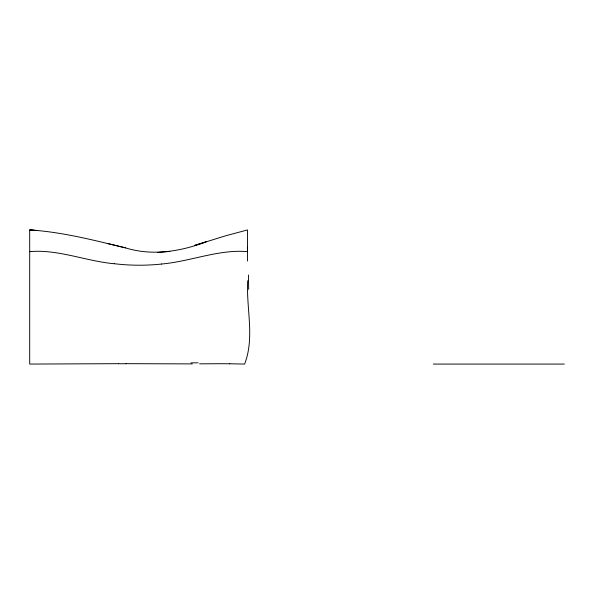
<?xml version="1.0" encoding="UTF-8"?>
<svg xmlns="http://www.w3.org/2000/svg" width="594" height="594" viewBox="0 0 594 594"><rect width="100%" height="100%" fill="white"/><g stroke="black" fill="none" stroke-linecap="round" stroke-linejoin="round"><path stroke-width="0.89" d="M118.622 363.677L29.7 364.07L29.7 229.93C62.266 231.987 93.986 240.266 125.586 247.891C152.264 256.155 180.428 251.574 206.059 241.847L194.765 245.381L225.572 235.811L247.498 229.93L247.498 251.656A100.676 100.676 0 0 0 237.756 251.292C211.835 251.923 187.281 261.776 161.538 264.018M169.847 251.44L157.603 252.413M199.591 363.84L220.448 363.706A136.954 20.196 1.2 0 1 229.848 363.803M192.337 363.899L126.032 363.669M433.368 364.07L564.3 364.07M229.841 363.773L244.609 364.07C254.945 337.437 246.094 308.412 247.705 280.702M114.263 263.758C89.003 261.412 64.865 251.834 39.404 251.277A101.054 101.047 0 0 0 29.7 251.656M125.586 247.891L107.306 243.451M247.527 261.041L247.498 246.651M161.546 264.048A209.741 209.741 0 0 1 114.271 263.706M248.663 289.36A86.286 1.856 88.9 0 1 248.492 275.007M198.084 362.823A312.088 41.996 1 0 1 191.001 362.882M118.807 363.743A86.241 4.641 0.3 0 1 126.106 363.743M37.504 230.561L29.7 229.975L37.504 230.583"/></g></svg>
